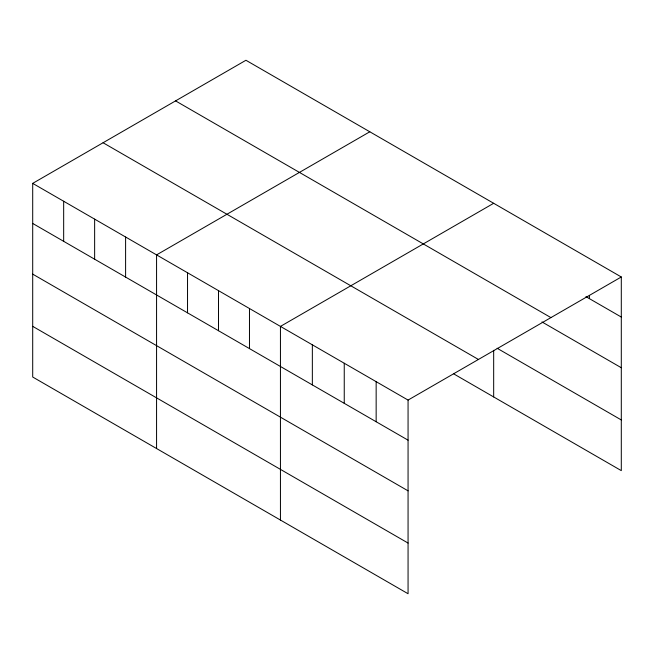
<?xml version="1.0" encoding="UTF-8"?>
<svg xmlns="http://www.w3.org/2000/svg" width="654" height="654" viewBox="0 0 654 654"><rect width="100%" height="100%" fill="white"/><g stroke="black" fill="none" stroke-linecap="round" stroke-linejoin="round"><path stroke-width="0.98" d="M32.7 183.373L408.063 400.084L408.063 593.734L32.7 377.023L32.7 183.373L245.937 60.266L621.3 276.977L621.3 470.627L453.86 373.957M369.804 131.781L156.568 254.888L156.568 448.538M493.672 203.296L280.443 326.403L280.443 520.053M408.063 400.084L621.3 276.977M585.943 296.646L621.3 317.051M175.566 100.888L550.93 317.607M541.97 321.932L621.3 367.736M497.122 348.255L621.3 419.95M103.07 142.744L478.434 359.463M32.7 223.447L408.063 440.167M32.7 274.132L408.063 490.843M32.7 326.346L408.063 543.057M589.393 295.633L589.393 298.633M493.672 350.323L493.672 396.945M376.156 381.666L376.156 421.748M344.249 363.248L344.249 403.322M312.35 344.83L312.35 384.904M249.476 308.524L249.476 348.607M218.51 290.646L218.51 330.728M187.535 272.767L187.535 312.849M125.601 237.01L125.601 277.083M94.634 219.131L94.634 259.205M63.667 201.252L63.667 241.326"/></g></svg>
